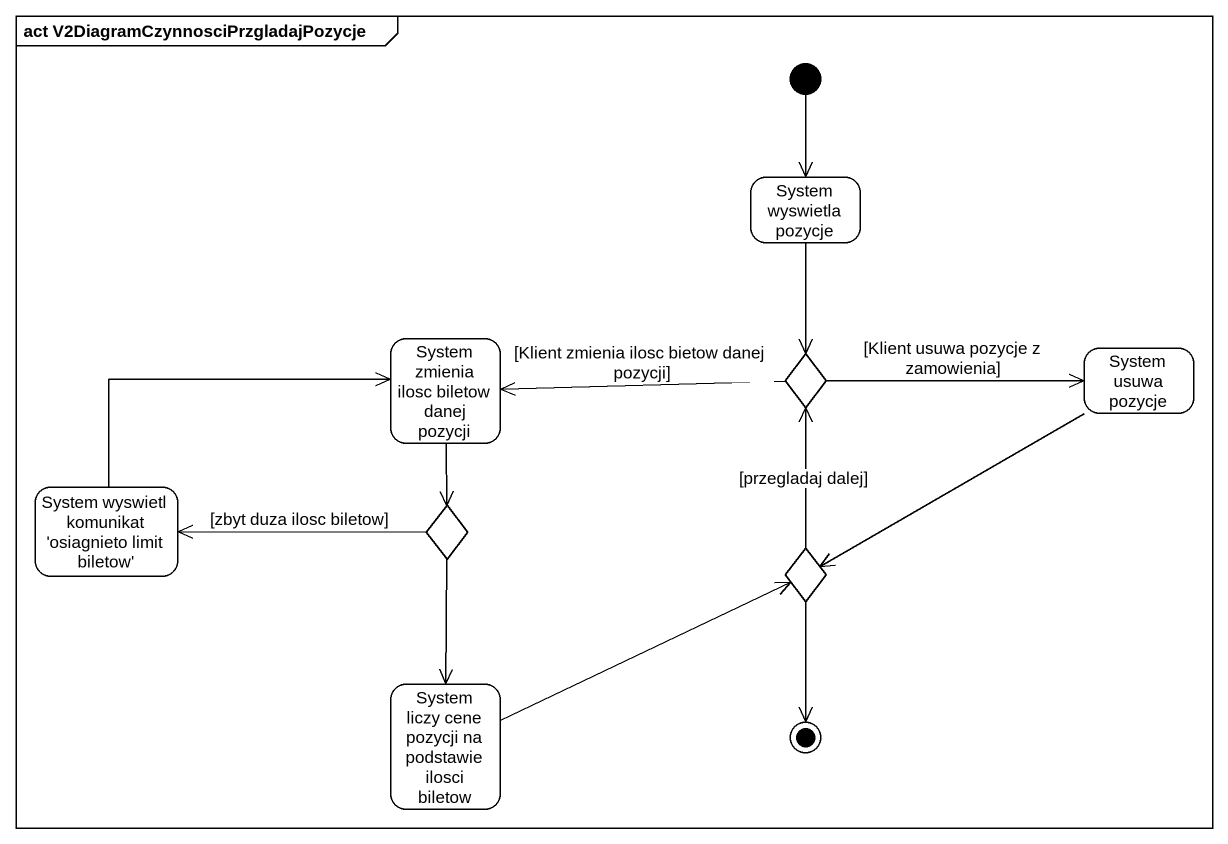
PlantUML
@startuml
mainframe act V2DiagramCzynnosciPrzgladajPozycje
hide empty description
state "System wyswietla pozycje" as System_wyswietla_pozycje
state "System zmienia ilosc biletow danej pozycji" as System_zmienia_ilosc
state choice1 <<choice>>
state "System usuwa pozycje" as System_usuwa_pozycje
state "System wyswietl komunikat 'osiagnieto limit biletow'" as System_wyswietl_komunikat
state choice2 <<choice>>
state choice3 <<choice>>
state "System liczy cene pozycji na podstawie ilosci biletow" as System_liczy_cene_pozycji
[*] --> System_wyswietla_pozycje
System_wyswietla_pozycje --> choice1
System_zmienia_ilosc --> choice2
choice1 -left-> System_zmienia_ilosc : [Klient zmienia ilosc bietow danej pozycji]
choice1 -right-> System_usuwa_pozycje : [Klient usuwa pozycje z zamowienia]
System_usuwa_pozycje -left-> choice3
System_wyswietl_komunikat -right-> System_zmienia_ilosc
choice2 -left-> System_wyswietl_komunikat : [zbyt duza ilosc biletow]
choice2 --> System_liczy_cene_pozycji
choice3 -up-> choice1 : [przegladaj dalej]
System_liczy_cene_pozycji -right-> choice3
choice3 --> [*]
@enduml
